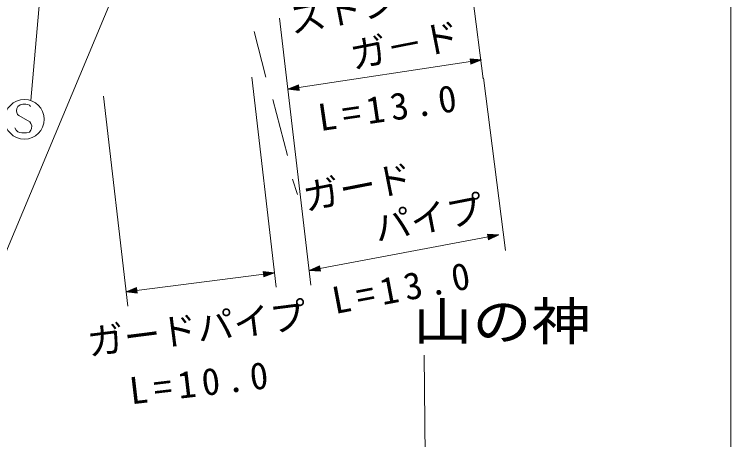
# Model space of a CAD drawing. Units: millimetres, scale not verified. Extents: x 40000 to 680000, y 20000 to 380000.
# Drawn here: x 530336 to 579000, y 242356 to 271260 of the extents above; entities that cross this region are included whole.
import ezdxf
from ezdxf.enums import TextEntityAlignment as Align

# ---------------------------------------------------------------- set-up
doc = ezdxf.new("R2010")
doc.units = ezdxf.units.MM
doc.header["$LTSCALE"] = 1000
doc.layers.add('S-BGD', color=7, linetype='Continuous', lineweight=13)
doc.layers.add('S-BGD-HTXT', color=7, linetype='Continuous', lineweight=13)
doc.styles.add('ＭＳ ゴシック', font='')
doc.styles.get('ＭＳ ゴシック').set_extended_font_data('MS Gothic')

msp = doc.modelspace()

# ---------------------------------------------------------------- linework, layer by layer
at = {"layer": 'S-BGD'}
for p, q in [((558753, 294010), (562189, 266885)), ((531460, 265410), (533483, 288802)), ((542306, 285068), (524934, 243563)), ((548354, 270993), (550487, 252850)), ((547412, 266997), (546624, 270100)), ((548922, 266164), (562064, 268161)), ((562064, 268161), (561294, 268234)), ((561294, 268234), (561350, 267863)), ((561365, 267893), (561317, 268209)), ((561317, 268209), (561986, 268149)), ((561388, 267925), (561349, 268185)), ((561349, 268185), (561912, 268138)), ((561350, 267863), (562064, 268161)), ((561988, 268149), (561365, 267893)), ((561412, 267957), (561381, 268161)), ((561381, 268161), (561838, 268126)), ((561912, 268138), (561388, 267925)), ((561435, 267990), (561413, 268138)), ((561413, 268138), (561762, 268115)), ((561838, 268126), (561412, 267957)), ((561762, 268115), (561435, 267990)), ((561459, 268022), (561445, 268114)), ((561445, 268114), (561687, 268104)), ((561687, 268104), (561459, 268022)), ((561477, 268091), (561611, 268092)), ((561483, 268054), (561477, 268091)), ((561480, 268072), (561611, 268092)), ((561611, 268092), (561483, 268054)), ((548122, 252710), (546474, 266989)), ((563705, 255213), (562219, 266940)), ((549635, 266462), (548922, 266164)), ((548998, 266175), (549621, 266431)), ((549074, 266187), (549597, 266399)), ((549148, 266198), (549573, 266367)), ((549604, 266163), (549148, 266198)), ((549224, 266210), (549550, 266335)), ((549572, 266187), (549224, 266210)), ((549298, 266221), (549526, 266303)), ((549540, 266210), (549298, 266221)), ((549374, 266233), (549503, 266271)), ((549506, 266253), (549374, 266233)), ((549508, 266234), (549374, 266233)), ((549503, 266271), (549508, 266234)), ((549526, 266303), (549540, 266210)), ((549550, 266335), (549572, 266187)), ((549573, 266367), (549604, 266163)), ((549597, 266399), (549636, 266140)), ((549621, 266431), (549668, 266116)), ((549691, 266091), (549635, 266462)), ((548922, 266164), (549691, 266091)), ((549668, 266116), (548999, 266176)), ((549636, 266140), (549074, 266187)), ((536389, 265698), (538038, 251419)), ((548888, 261677), (547904, 265470)), ((530498, 264854), (530491, 264699)), ((530586, 265003), (530498, 264854)), ((530734, 265104), (530586, 265003)), ((530910, 265151), (530734, 265104)), ((531119, 265151), (530910, 265151)), ((531261, 265124), (531119, 265151)), ((531362, 265077), (531261, 265124)), ((531436, 264996), (531362, 265077)), ((530491, 264699), (530498, 264598)), ((530498, 264598), (530552, 264463)), ((530552, 264463), (530647, 264389)), ((530647, 264389), (531382, 263963)), ((531382, 263963), (531463, 263842)), ((531463, 263842), (531517, 263673)), ((530471, 263383), (530377, 263538)), ((530579, 263282), (530471, 263383)), ((530707, 263221), (530579, 263282)), ((531457, 263383), (531362, 263261)), ((531504, 263511), (531457, 263383)), ((531517, 263673), (531504, 263511)), ((530842, 263201), (530707, 263221)), ((531153, 263201), (530842, 263201)), ((531362, 263261), (531153, 263201)), ((549578, 259018), (549233, 260052)), ((550370, 253843), (563257, 256268)), ((563257, 256268), (562485, 256314)), ((562485, 256314), (562555, 255945)), ((562568, 255977), (562509, 256290)), ((562509, 256290), (563180, 256254)), ((562590, 256009), (562542, 256267)), ((562542, 256267), (563106, 256240)), ((562555, 255945), (563257, 256268)), ((563182, 256254), (562568, 255977)), ((562613, 256042), (562575, 256245)), ((562575, 256245), (563032, 256226)), ((563106, 256240), (562590, 256009)), ((562635, 256075), (562608, 256223)), ((562608, 256223), (562957, 256212)), ((563032, 256226), (562613, 256042)), ((562957, 256212), (562635, 256075)), ((562658, 256108), (562640, 256200)), ((562640, 256200), (562883, 256198)), ((562883, 256198), (562658, 256108)), ((562673, 256178), (562808, 256184)), ((562680, 256141), (562673, 256178)), ((562677, 256159), (562808, 256184)), ((562808, 256184), (562680, 256141)), ((551073, 254166), (550370, 253843)), ((550446, 253858), (551059, 254135)), ((550521, 253872), (551037, 254102)), ((550595, 253886), (551015, 254070)), ((550671, 253900), (550992, 254037)), ((550992, 254037), (551020, 253889)), ((551015, 254070), (551053, 253867)), ((551037, 254102), (551086, 253844)), ((551059, 254135), (551118, 253822)), ((551142, 253798), (551073, 254166)), ((537923, 252413), (548007, 253703)), ((548007, 253703), (547240, 253794)), ((547240, 253794), (547287, 253422)), ((547302, 253452), (547262, 253768)), ((547262, 253768), (547929, 253693)), ((547287, 253422), (548007, 253703)), ((547327, 253484), (547293, 253744)), ((547293, 253744), (547855, 253684)), ((547931, 253693), (547302, 253452)), ((547351, 253515), (547325, 253720)), ((547325, 253720), (547781, 253674)), ((547855, 253684), (547327, 253484)), ((547781, 253674), (547351, 253515)), ((547375, 253547), (547356, 253695)), ((547356, 253695), (547704, 253664)), ((547704, 253664), (547375, 253547)), ((547400, 253578), (547388, 253671)), ((547388, 253671), (547630, 253655)), ((547630, 253655), (547400, 253578)), ((547424, 253610), (547419, 253647)), ((547419, 253647), (547554, 253645)), ((547422, 253628), (547554, 253645)), ((547554, 253645), (547424, 253610)), ((550370, 253843), (551142, 253798)), ((551118, 253822), (550448, 253858)), ((551086, 253844), (550521, 253872)), ((551053, 253867), (550595, 253886)), ((551020, 253889), (550671, 253900)), ((550744, 253914), (550970, 254004)), ((550987, 253912), (550744, 253914)), ((550820, 253928), (550947, 253971)), ((550951, 253953), (550820, 253928)), ((550954, 253934), (550820, 253928)), ((550947, 253971), (550954, 253934)), ((550970, 254004), (550987, 253912)), ((538643, 252694), (537923, 252413)), ((537999, 252422), (538628, 252664)), ((538075, 252432), (538604, 252632)), ((538150, 252442), (538579, 252601)), ((538226, 252452), (538555, 252569)), ((538555, 252569), (538574, 252420)), ((538579, 252601), (538606, 252396)), ((538604, 252632), (538637, 252372)), ((538628, 252664), (538668, 252347)), ((538691, 252322), (538643, 252694)), ((537923, 252413), (538691, 252322)), ((538668, 252347), (538001, 252423)), ((538637, 252372), (538075, 252432)), ((538606, 252396), (538150, 252442)), ((538574, 252420), (538226, 252452)), ((538300, 252461), (538531, 252538)), ((538543, 252445), (538300, 252461)), ((538377, 252471), (538506, 252506)), ((538509, 252488), (538377, 252471)), ((538511, 252469), (538377, 252471)), ((538506, 252506), (538511, 252469)), ((538531, 252538), (538543, 252445)), ((558185, 248103), (558431, 222937))]:
    msp.add_line(p, q, dxfattribs=at)
msp.add_circle((531018, 264125), 1343, dxfattribs=at)
at = {"layer": 'S-BGD-HTXT'}
msp.add_line((579000, 20000), (579000, 370000), dxfattribs=at)

# ---------------------------------------------------------------- texts
at = {"layer": 'S-BGD', "style": 'ＭＳ ゴシック'}
for s, rotation, p in [('ストン', 11.1, (549286, 269387)), ('ガ－ド', 11.1, (553455, 267004)), ('ガード', 11.1, (550256, 257367)), ('パイプ', 11.1, (555077, 255258)), ('ガードパイプ', 7.3, (535482, 247512))]:
    msp.add_text(s, height=1833, rotation=rotation, dxfattribs=at).set_placement(p, align=Align.BOTTOM_LEFT)
at = {"layer": 'S-BGD', "style": 'ＭＳ ゴシック', "width": 1.15}
msp.add_text('山の神', height=2566, dxfattribs=at).set_placement((557424, 248340), align=Align.BOTTOM_LEFT)
at = {"layer": 'S-BGD', "char_height": 1833, "attachment_point": 7, "style": 'ＭＳ ゴシック'}
for s, insert, rotation in [('\\T1.32;L=13.0', (551119, 263293), 8.3), ('\\T1.32;L=13.0', (552124, 250859), 10.7), ('\\T1.32;L=10.0', (538269, 244724), 6.7)]:
    msp.add_mtext(s, dxfattribs=dict(at, insert=insert, rotation=rotation))

doc.saveas('drawing.dxf')
